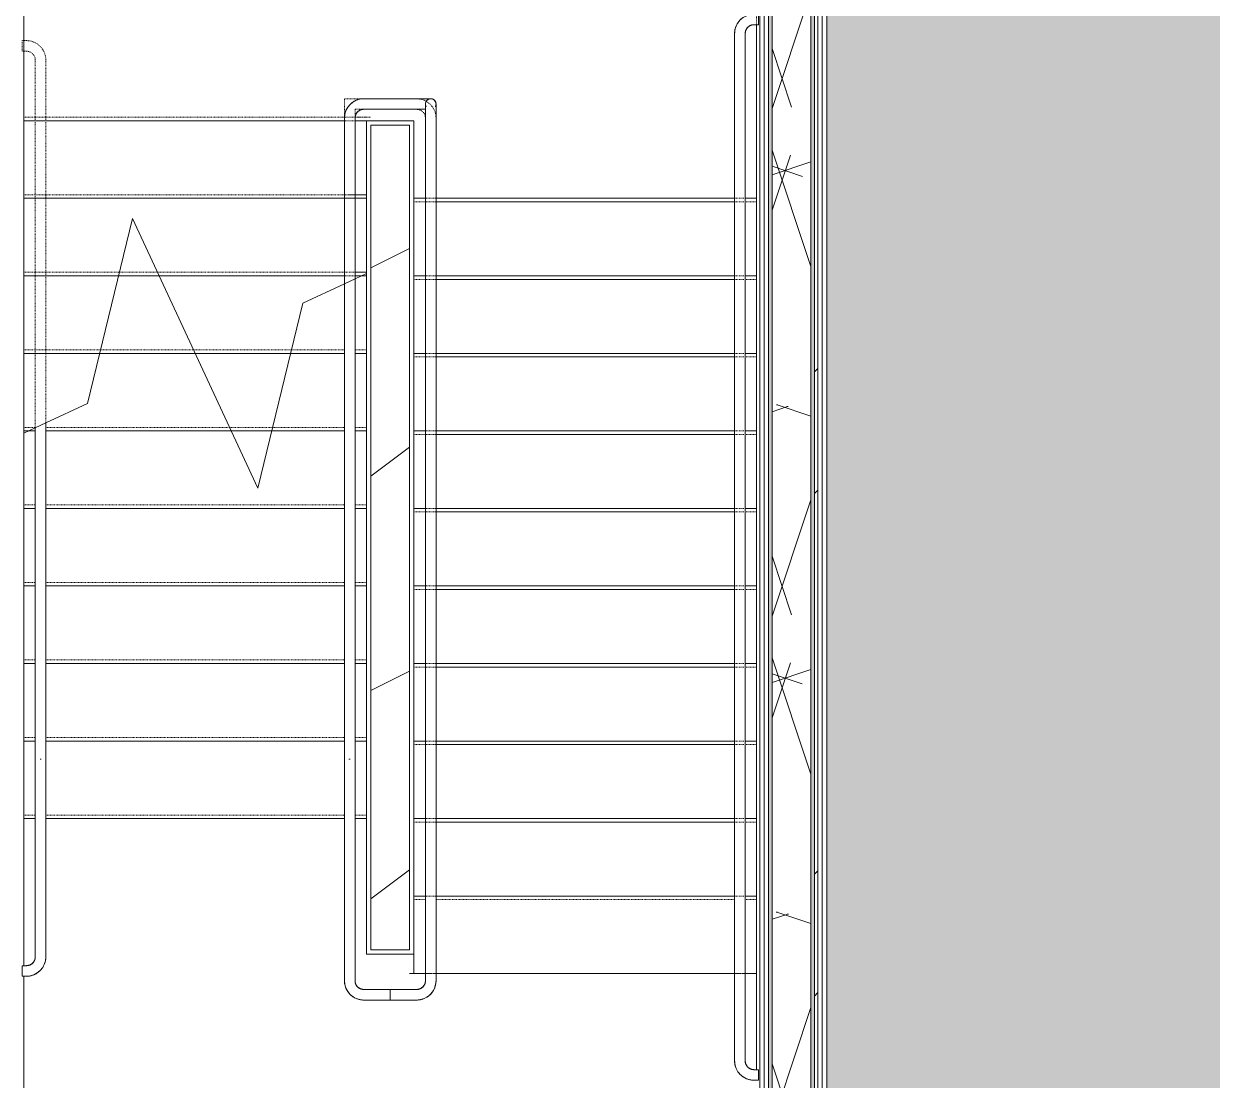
# Model space of a CAD drawing. Header units: inches. Extents: x -1551 to 2054, y 9767 to 12269.
# Drawn here: x 1332.5 to 1501.1, y 11893.1 to 12042.9 of the extents above; entities that cross this region are included whole.
import ezdxf

# ---------------------------------------------------------------- set-up
doc = ezdxf.new("R2010")
doc.units = ezdxf.units.IN
doc.header["$MEASUREMENT"] = 0
doc.linetypes.add('Overhead 1_16_', pattern=[0.101562, 0.0625, -0.039062])
for name, color, linetype, lineweight in [('0-1', 7, 'Continuous', 5), ('0-2', 7, 'Continuous', 9), ('A-AREA-PATT-1', 9, 'Continuous', 9), ('A-FLOR-1', 7, 'Continuous', 9), ('A-FLOR-HRAL-1', 7, 'Continuous', 9), ('A-FLOR-HRAL-2', 7, 'Overhead 1_16_', 9), ('A-WALL-1', 7, 'Continuous', 9), ('A-WALL-PATT-1', 8, 'Continuous', 9), ('A-WALL-PATT-2', 253, 'Continuous', 9), ('I-WALL-1', 1, 'Continuous', 5), ('I-WALL-2', 7, 'Continuous', 9), ('S-STRS-1', 7, 'Continuous', 9), ('S-STRS-3', 7, 'Overhead 1_16_', 9), ('S-STRS-MBND-1', 7, 'Overhead 1_16_', 9), ('S-STRS-MBND-2', 7, 'Continuous', 9)]:
    doc.layers.add(name, color=color, linetype=linetype, lineweight=lineweight)

# ---------------------------------------------------------------- blocks, each defined once
blk = doc.blocks.new('Top Rail Type - Top Rail_Internal_-2690356-KEY PLAN - 1ST FLOOR')
at = {"layer": 'A-FLOR-HRAL-1'}
for p, q in [((-2630.69, 11940.03), (-2630.69, 11920.07)), ((-2629.19, 11920.07), (-2629.19, 11940.03)), ((-2630.01, 11938.61), (-2629.86, 11938.61)), ((-2630.69, 11918.62), (-2630.69, 11910.56)), ((-2629.19, 11910.56), (-2629.19, 11918.62)), ((-2631.94, 11909.31), (-2632.56, 11909.31)), ((-2632.56, 11908.37), (-2632.56, 11908.56)), ((-2632.56, 11907.81), (-2631.94, 11907.81))]:
    blk.add_line(p, q, dxfattribs=at)
at = {"layer": 'A-FLOR-HRAL-1', "flags": 128}
for points in [[(-2630.69, 11918.62), (-2630.69, 11918.73), (-2630.69, 11918.84), (-2630.69, 11918.95), (-2630.69, 11919.06), (-2630.69, 11919.17), (-2630.69, 11919.27), (-2630.69, 11919.38), (-2630.69, 11919.49), (-2630.69, 11919.59), (-2630.69, 11919.69), (-2630.69, 11919.79), (-2630.69, 11919.89), (-2630.69, 11919.99), (-2630.69, 11920.07)], [(-2629.19, 11920.07), (-2629.19, 11919.97), (-2629.19, 11919.88), (-2629.19, 11919.78), (-2629.19, 11919.68), (-2629.19, 11919.57), (-2629.19, 11919.47), (-2629.19, 11919.36), (-2629.19, 11919.26), (-2629.19, 11919.15), (-2629.19, 11919.04), (-2629.19, 11918.93), (-2629.19, 11918.82), (-2629.19, 11918.71), (-2629.19, 11918.62)], [(-2631.94, 11907.81), (-2631.83, 11907.82), (-2631.72, 11907.82), (-2631.61, 11907.83), (-2631.5, 11907.85), (-2631.39, 11907.87), (-2631.28, 11907.89), (-2631.18, 11907.92), (-2631.07, 11907.95), (-2630.97, 11907.99), (-2630.87, 11908.03), (-2630.76, 11908.08), (-2630.67, 11908.13), (-2630.57, 11908.18), (-2630.48, 11908.23), (-2630.38, 11908.29), (-2630.29, 11908.36), (-2630.21, 11908.43), (-2630.12, 11908.5), (-2630.04, 11908.57), (-2629.96, 11908.65), (-2629.89, 11908.73), (-2629.82, 11908.81), (-2629.75, 11908.9), (-2629.68, 11908.99), (-2629.62, 11909.08), (-2629.56, 11909.17), (-2629.51, 11909.27), (-2629.46, 11909.37), (-2629.42, 11909.47), (-2629.37, 11909.57), (-2629.34, 11909.67), (-2629.3, 11909.78), (-2629.27, 11909.88), (-2629.25, 11909.99), (-2629.23, 11910.1), (-2629.21, 11910.21), (-2629.2, 11910.32), (-2629.19, 11910.42), (-2629.19, 11910.53), (-2629.19, 11910.56)], [(-2630.69, 11910.56), (-2630.69, 11910.51), (-2630.69, 11910.46), (-2630.7, 11910.41), (-2630.7, 11910.37), (-2630.71, 11910.32), (-2630.72, 11910.27), (-2630.73, 11910.22), (-2630.75, 11910.17), (-2630.77, 11910.12), (-2630.78, 11910.08), (-2630.81, 11910.03), (-2630.83, 11909.99), (-2630.85, 11909.94), (-2630.88, 11909.9), (-2630.9, 11909.86), (-2630.93, 11909.82), (-2630.96, 11909.78), (-2631, 11909.74), (-2631.03, 11909.7), (-2631.07, 11909.67), (-2631.1, 11909.63), (-2631.14, 11909.6), (-2631.18, 11909.57), (-2631.22, 11909.54), (-2631.26, 11909.51), (-2631.3, 11909.49), (-2631.35, 11909.46), (-2631.39, 11909.44), (-2631.44, 11909.42), (-2631.48, 11909.4), (-2631.53, 11909.38), (-2631.58, 11909.37), (-2631.63, 11909.35), (-2631.67, 11909.34), (-2631.72, 11909.33), (-2631.77, 11909.33), (-2631.82, 11909.32), (-2631.87, 11909.32), (-2631.92, 11909.31), (-2631.94, 11909.31)]]:
    blk.add_lwpolyline(points, dxfattribs=at)
blk = doc.blocks.new('Top Rail Type - Top Rail_Internal_-V19-KEY PLAN - 1ST FLOOR')
at = {"layer": 'A-FLOR-HRAL-1'}
for p, q in [((-2629.19, 11986.31), (-2630.69, 11985.61)), ((-2630.69, 11919.67), (-2630.69, 11985.61)), ((-2629.19, 11919.67), (-2629.19, 11986.31)), ((-2630.69, 11918.62), (-2630.69, 11919.67)), ((-2629.19, 11918.62), (-2629.19, 11919.67)), ((-2630.69, 11910.56), (-2630.69, 11918.62)), ((-2629.19, 11910.56), (-2629.19, 11918.62)), ((-2632.56, 11909.31), (-2632.56, 11907.81)), ((-2632.56, 11909.31), (-2631.94, 11909.31)), ((-2632.56, 11907.81), (-2631.94, 11907.81))]:
    blk.add_line(p, q, dxfattribs=at)
for radius in [2.75, 1.25]:
    blk.add_arc((-2631.94, 11910.56), radius, 270, 0, dxfattribs=at)
at = {"layer": 'A-FLOR-HRAL-2'}
for p, q in [((-2632.56, 12039.06), (-2632.56, 12040.56)), ((-2631.94, 12040.56), (-2632.56, 12040.56)), ((-2631.94, 12039.06), (-2632.56, 12039.06)), ((-2630.69, 12029.76), (-2630.69, 12037.81)), ((-2629.19, 12029.76), (-2629.19, 12037.81)), ((-2630.69, 12028.71), (-2630.69, 12029.76)), ((-2629.19, 12028.71), (-2629.19, 12029.76)), ((-2630.69, 11985.61), (-2630.69, 12028.71)), ((-2629.19, 11986.31), (-2629.19, 12028.71))]:
    blk.add_line(p, q, dxfattribs=at)
for radius in [2.75, 1.25]:
    blk.add_arc((-2631.94, 12037.81), radius, 0, 90, dxfattribs=at)
blk = doc.blocks.new('Top Rail Type - Top Rail_Internal_-2690358-KEY PLAN - 1ST FLOOR')
at = {"layer": 'A-FLOR-HRAL-1'}
for p, q in [((-2586.81, 11940.03), (-2586.81, 11920.07)), ((-2585.31, 11920.07), (-2585.31, 11940.03)), ((-2586.81, 11918.62), (-2586.81, 11907.19)), ((-2585.31, 11907.19), (-2585.31, 11918.62)), ((-2580.31, 11905.94), (-2584.06, 11905.94)), ((-2584.06, 11904.44), (-2580.31, 11904.44)), ((-2580.31, 11905.2), (-2580.31, 11905))]:
    blk.add_line(p, q, dxfattribs=at)
at = {"layer": 'A-FLOR-HRAL-1', "flags": 128}
for points in [[(-2586.19, 11938.62), (-2586.14, 11938.61), (-2585.98, 11938.61)], [(-2586.81, 11918.62), (-2586.81, 11918.73), (-2586.81, 11918.84), (-2586.81, 11918.95), (-2586.81, 11919.06), (-2586.81, 11919.17), (-2586.81, 11919.27), (-2586.81, 11919.38), (-2586.81, 11919.49), (-2586.81, 11919.59), (-2586.81, 11919.69), (-2586.81, 11919.79), (-2586.81, 11919.89), (-2586.81, 11919.99), (-2586.81, 11920.07)], [(-2585.31, 11920.07), (-2585.31, 11919.97), (-2585.31, 11919.88), (-2585.31, 11919.78), (-2585.31, 11919.68), (-2585.31, 11919.57), (-2585.31, 11919.47), (-2585.31, 11919.36), (-2585.31, 11919.26), (-2585.31, 11919.15), (-2585.31, 11919.04), (-2585.31, 11918.93), (-2585.31, 11918.82), (-2585.31, 11918.71), (-2585.31, 11918.62)], [(-2586.81, 11907.19), (-2586.81, 11907.08), (-2586.8, 11906.97), (-2586.79, 11906.86), (-2586.78, 11906.75), (-2586.76, 11906.64), (-2586.73, 11906.54), (-2586.7, 11906.43), (-2586.67, 11906.32), (-2586.63, 11906.22), (-2586.59, 11906.12), (-2586.55, 11906.02), (-2586.5, 11905.92), (-2586.45, 11905.82), (-2586.39, 11905.73), (-2586.33, 11905.64), (-2586.27, 11905.55), (-2586.2, 11905.46), (-2586.13, 11905.38), (-2586.05, 11905.29), (-2585.98, 11905.22), (-2585.9, 11905.14), (-2585.81, 11905.07), (-2585.73, 11905), (-2585.64, 11904.94), (-2585.55, 11904.88), (-2585.45, 11904.82), (-2585.36, 11904.76), (-2585.26, 11904.71), (-2585.16, 11904.67), (-2585.06, 11904.63), (-2584.95, 11904.59), (-2584.85, 11904.55), (-2584.74, 11904.53), (-2584.64, 11904.5), (-2584.53, 11904.48), (-2584.42, 11904.46), (-2584.31, 11904.45), (-2584.2, 11904.44), (-2584.09, 11904.44), (-2584.06, 11904.44)], [(-2584.06, 11905.94), (-2584.11, 11905.94), (-2584.16, 11905.94), (-2584.21, 11905.95), (-2584.26, 11905.96), (-2584.31, 11905.96), (-2584.36, 11905.98), (-2584.41, 11905.99), (-2584.45, 11906), (-2584.5, 11906.02), (-2584.55, 11906.04), (-2584.59, 11906.06), (-2584.64, 11906.08), (-2584.68, 11906.1), (-2584.73, 11906.13), (-2584.77, 11906.16), (-2584.81, 11906.19), (-2584.85, 11906.22), (-2584.89, 11906.25), (-2584.92, 11906.28), (-2584.96, 11906.32), (-2584.99, 11906.36), (-2585.02, 11906.39), (-2585.06, 11906.43), (-2585.09, 11906.47), (-2585.11, 11906.51), (-2585.14, 11906.56), (-2585.16, 11906.6), (-2585.19, 11906.64), (-2585.21, 11906.69), (-2585.23, 11906.74), (-2585.24, 11906.78), (-2585.26, 11906.83), (-2585.27, 11906.88), (-2585.28, 11906.93), (-2585.29, 11906.98), (-2585.3, 11907.03), (-2585.31, 11907.08), (-2585.31, 11907.13), (-2585.31, 11907.18), (-2585.31, 11907.19)]]:
    blk.add_lwpolyline(points, dxfattribs=at)
blk = doc.blocks.new('Top Rail Type - Top Rail_Internal_-V20-KEY PLAN - 1ST FLOOR')
at = {"layer": 'A-FLOR-HRAL-1'}
for p, q in [((-2585.31, 12006.77), (-2586.81, 12006.07)), ((-2586.81, 11919.67), (-2586.81, 12006.07)), ((-2585.31, 11919.67), (-2585.31, 12006.77)), ((-2586.81, 11918.62), (-2586.81, 11919.67)), ((-2585.31, 11918.62), (-2585.31, 11919.67)), ((-2586.81, 11907.19), (-2586.81, 11918.62)), ((-2585.31, 11907.19), (-2585.31, 11918.62)), ((-2580.31, 11905.94), (-2584.06, 11905.94)), ((-2580.31, 11905.2), (-2580.31, 11905.94)), ((-2580.31, 11904.44), (-2584.06, 11904.44)), ((-2580.31, 11904.44), (-2580.31, 11905.19))]:
    blk.add_line(p, q, dxfattribs=at)
for radius in [2.75, 1.25]:
    blk.add_arc((-2584.06, 11907.19), radius, 180, 270, dxfattribs=at)
at = {"layer": 'A-FLOR-HRAL-2'}
for p, q in [((-2586.81, 12032.31), (-2576.56, 12032.31)), ((-2586.81, 12029.76), (-2586.81, 12032.31)), ((-2585.31, 12030.81), (-2576.56, 12030.81)), ((-2585.31, 12029.76), (-2585.31, 12030.81)), ((-2586.81, 12028.71), (-2586.81, 12029.76)), ((-2585.31, 12028.71), (-2585.31, 12029.76)), ((-2575.31, 12029.56), (-2575.31, 12029.19)), ((-2575.31, 12029.19), (-2575.31, 11919.67)), ((-2573.81, 12029.56), (-2573.81, 12029.19)), ((-2573.81, 12029.19), (-2573.81, 11919.67)), ((-2586.81, 12006.07), (-2586.81, 12028.71)), ((-2585.31, 12006.77), (-2585.31, 12028.71)), ((-2575.31, 11919.67), (-2575.31, 11918.62)), ((-2573.81, 11919.67), (-2573.81, 11918.62)), ((-2575.31, 11918.62), (-2575.31, 11907.19)), ((-2573.81, 11918.62), (-2573.81, 11907.19)), ((-2580.31, 11904.44), (-2580.31, 11905.94)), ((-2576.56, 11905.94), (-2580.31, 11905.94)), ((-2576.56, 11904.44), (-2580.31, 11904.44))]:
    blk.add_line(p, q, dxfattribs=at)
for centre, radius, start, end in [((-2576.56, 12029.56), 2.75, 0, 90), ((-2576.56, 12029.56), 1.25, 0, 90), ((-2576.56, 11907.19), 1.25, 270, 0), ((-2576.56, 11907.19), 2.75, 270, 0)]:
    blk.add_arc(centre, radius, start, end, dxfattribs=at)
blk = doc.blocks.new('Top Rail Type - Top Rail_Internal_-2659223-KEY PLAN - 1ST FLOOR')
at = {"layer": 'A-FLOR-HRAL-1'}
for p, q in [((-2577.31, 12032.31), (-2584.06, 12032.31)), ((-2584.06, 12030.81), (-2577.31, 12030.81)), ((-2575.31, 12030.98), (-2575.31, 11908.28)), ((-2573.81, 11908.28), (-2573.81, 12030.98)), ((-2586.81, 12029.56), (-2586.81, 12018.77)), ((-2585.31, 12018.77), (-2585.31, 12029.56)), ((-2586.81, 12018.1), (-2586.81, 12006.07)), ((-2585.31, 12006.77), (-2585.31, 12018.1)), ((-2575.31, 11907.61), (-2575.31, 11907.19)), ((-2573.81, 11907.19), (-2573.81, 11907.61)), ((-2576.56, 11905.94), (-2580.31, 11905.94)), ((-2580.31, 11905), (-2580.31, 11905.2)), ((-2580.31, 11904.44), (-2576.56, 11904.44))]:
    blk.add_line(p, q, dxfattribs=at)
at = {"layer": 'A-FLOR-HRAL-1', "flags": 128}
for points in [[(-2584.06, 12032.31), (-2584.17, 12032.31), (-2584.28, 12032.31), (-2584.39, 12032.29), (-2584.5, 12032.28), (-2584.61, 12032.26), (-2584.71, 12032.24), (-2584.82, 12032.21), (-2584.93, 12032.17), (-2585.03, 12032.14), (-2585.13, 12032.1), (-2585.23, 12032.05), (-2585.33, 12032), (-2585.43, 12031.95), (-2585.52, 12031.89), (-2585.61, 12031.83), (-2585.7, 12031.77), (-2585.79, 12031.7), (-2585.87, 12031.63), (-2585.96, 12031.56), (-2586.03, 12031.48), (-2586.11, 12031.4), (-2586.18, 12031.32), (-2586.25, 12031.23), (-2586.31, 12031.14), (-2586.38, 12031.05), (-2586.43, 12030.96), (-2586.49, 12030.86), (-2586.54, 12030.76), (-2586.58, 12030.66), (-2586.62, 12030.56), (-2586.66, 12030.46), (-2586.7, 12030.35), (-2586.73, 12030.25), (-2586.75, 12030.14), (-2586.77, 12030.03), (-2586.79, 12029.92), (-2586.8, 12029.81), (-2586.81, 12029.7), (-2586.81, 12029.59), (-2586.81, 12029.56)], [(-2585.31, 12029.56), (-2585.31, 12029.61), (-2585.31, 12029.66), (-2585.3, 12029.71), (-2585.3, 12029.76), (-2585.29, 12029.81), (-2585.28, 12029.86), (-2585.26, 12029.91), (-2585.25, 12029.96), (-2585.23, 12030), (-2585.21, 12030.05), (-2585.19, 12030.1), (-2585.17, 12030.14), (-2585.15, 12030.19), (-2585.12, 12030.23), (-2585.09, 12030.27), (-2585.06, 12030.31), (-2585.03, 12030.35), (-2585, 12030.39), (-2584.97, 12030.43), (-2584.93, 12030.46), (-2584.9, 12030.5), (-2584.86, 12030.53), (-2584.82, 12030.56), (-2584.78, 12030.59), (-2584.74, 12030.62), (-2584.69, 12030.64), (-2584.65, 12030.67), (-2584.61, 12030.69), (-2584.56, 12030.71), (-2584.51, 12030.73), (-2584.47, 12030.75), (-2584.42, 12030.76), (-2584.37, 12030.78), (-2584.32, 12030.79), (-2584.27, 12030.8), (-2584.22, 12030.8), (-2584.17, 12030.81), (-2584.12, 12030.81), (-2584.07, 12030.81), (-2584.06, 12030.81)], [(-2577.31, 12032.31), (-2577.2, 12032.31), (-2577.09, 12032.31), (-2576.98, 12032.31), (-2576.87, 12032.31), (-2576.76, 12032.31), (-2576.66, 12032.31), (-2576.55, 12032.31), (-2576.45, 12032.31), (-2576.34, 12032.31), (-2576.24, 12032.31), (-2576.14, 12032.31), (-2576.04, 12032.31), (-2575.94, 12032.31), (-2575.85, 12032.31), (-2575.76, 12032.31), (-2575.67, 12032.31), (-2575.58, 12032.31), (-2575.5, 12032.31), (-2575.42, 12032.31), (-2575.34, 12032.31), (-2575.26, 12032.31), (-2575.19, 12032.31), (-2575.12, 12032.31), (-2575.06, 12032.31), (-2575, 12032.31), (-2574.94, 12032.31), (-2574.89, 12032.31), (-2574.84, 12032.31), (-2574.79, 12032.31), (-2574.75, 12032.31), (-2574.71, 12032.31), (-2574.68, 12032.31), (-2574.65, 12032.31), (-2574.62, 12032.31), (-2574.6, 12032.31), (-2574.58, 12032.31), (-2574.57, 12032.31), (-2574.56, 12032.31), (-2574.56, 12032.31)], [(-2575.32, 12030.81), (-2575.4, 12030.81), (-2575.48, 12030.81), (-2575.56, 12030.81), (-2575.65, 12030.81), (-2575.73, 12030.81), (-2575.83, 12030.81), (-2575.92, 12030.81), (-2576.02, 12030.81), (-2576.11, 12030.81), (-2576.21, 12030.81), (-2576.31, 12030.81), (-2576.42, 12030.81), (-2576.52, 12030.81), (-2576.63, 12030.81), (-2576.74, 12030.81), (-2576.84, 12030.81), (-2576.95, 12030.81), (-2577.06, 12030.81), (-2577.17, 12030.81), (-2577.28, 12030.81), (-2577.31, 12030.81)], [(-2575.31, 12031.56), (-2575.31, 12031.56), (-2575.31, 12031.56), (-2575.31, 12031.56), (-2575.31, 12031.55), (-2575.31, 12031.54), (-2575.31, 12031.53), (-2575.31, 12031.52), (-2575.31, 12031.5), (-2575.31, 12031.48), (-2575.31, 12031.47), (-2575.31, 12031.45), (-2575.31, 12031.42), (-2575.31, 12031.4), (-2575.31, 12031.37), (-2575.31, 12031.35), (-2575.31, 12031.32), (-2575.31, 12031.29), (-2575.31, 12031.25), (-2575.31, 12031.22), (-2575.31, 12031.19), (-2575.31, 12031.15), (-2575.31, 12031.11), (-2575.31, 12031.07), (-2575.31, 12031.03), (-2575.31, 12030.99), (-2575.31, 12030.98)], [(-2574.56, 12032.31), (-2574.53, 12032.31), (-2574.5, 12032.31), (-2574.47, 12032.31), (-2574.44, 12032.3), (-2574.41, 12032.3), (-2574.38, 12032.29), (-2574.35, 12032.29), (-2574.33, 12032.28), (-2574.3, 12032.27), (-2574.27, 12032.26), (-2574.24, 12032.24), (-2574.21, 12032.23), (-2574.19, 12032.22), (-2574.16, 12032.2), (-2574.14, 12032.18), (-2574.11, 12032.17), (-2574.09, 12032.15), (-2574.07, 12032.13), (-2574.04, 12032.11), (-2574.02, 12032.09), (-2574, 12032.06), (-2573.98, 12032.04), (-2573.96, 12032.02), (-2573.95, 12031.99), (-2573.93, 12031.97), (-2573.91, 12031.94), (-2573.9, 12031.92), (-2573.89, 12031.89), (-2573.87, 12031.86), (-2573.86, 12031.84), (-2573.85, 12031.81), (-2573.84, 12031.78), (-2573.83, 12031.75), (-2573.83, 12031.72), (-2573.82, 12031.69), (-2573.82, 12031.66), (-2573.81, 12031.63), (-2573.81, 12031.6), (-2573.81, 12031.57), (-2573.81, 12031.54), (-2573.81, 12031.51), (-2573.82, 12031.48), (-2573.82, 12031.45), (-2573.82, 12031.42), (-2573.83, 12031.39), (-2573.84, 12031.36), (-2573.85, 12031.34), (-2573.86, 12031.31), (-2573.87, 12031.28), (-2573.88, 12031.25), (-2573.89, 12031.23), (-2573.91, 12031.2)], [(-2573.81, 12030.98), (-2573.81, 12031.02), (-2573.81, 12031.06), (-2573.81, 12031.1), (-2573.81, 12031.14), (-2573.81, 12031.18), (-2573.81, 12031.21), (-2573.81, 12031.25), (-2573.81, 12031.28), (-2573.81, 12031.31), (-2573.81, 12031.34), (-2573.81, 12031.37), (-2573.81, 12031.39), (-2573.81, 12031.42), (-2573.81, 12031.44), (-2573.81, 12031.46), (-2573.81, 12031.48), (-2573.81, 12031.5), (-2573.81, 12031.51), (-2573.81, 12031.53), (-2573.81, 12031.54), (-2573.81, 12031.55), (-2573.81, 12031.55), (-2573.81, 12031.56), (-2573.81, 12031.56), (-2573.81, 12031.56)], [(-2586.81, 12018.77), (-2586.81, 12018.72), (-2586.81, 12018.67), (-2586.81, 12018.62), (-2586.81, 12018.57), (-2586.81, 12018.52), (-2586.81, 12018.47), (-2586.81, 12018.42), (-2586.81, 12018.37), (-2586.81, 12018.33), (-2586.81, 12018.28), (-2586.81, 12018.23), (-2586.81, 12018.19), (-2586.81, 12018.14), (-2586.81, 12018.1), (-2586.81, 12018.1)], [(-2585.31, 12018.1), (-2585.31, 12018.14), (-2585.31, 12018.19), (-2585.31, 12018.23), (-2585.31, 12018.28), (-2585.31, 12018.32), (-2585.31, 12018.37), (-2585.31, 12018.42), (-2585.31, 12018.47), (-2585.31, 12018.52), (-2585.31, 12018.57), (-2585.31, 12018.61), (-2585.31, 12018.66), (-2585.31, 12018.71), (-2585.31, 12018.76), (-2585.31, 12018.77)], [(-2575.31, 11908.28), (-2575.31, 11908.24), (-2575.31, 11908.19), (-2575.31, 11908.15), (-2575.31, 11908.1), (-2575.31, 11908.05), (-2575.31, 11908.01), (-2575.31, 11907.96), (-2575.31, 11907.91), (-2575.31, 11907.86), (-2575.31, 11907.81), (-2575.31, 11907.76), (-2575.31, 11907.71), (-2575.31, 11907.66), (-2575.31, 11907.61), (-2575.31, 11907.61)], [(-2573.81, 11907.61), (-2573.81, 11907.66), (-2573.81, 11907.71), (-2573.81, 11907.76), (-2573.81, 11907.81), (-2573.81, 11907.86), (-2573.81, 11907.91), (-2573.81, 11907.96), (-2573.81, 11908.01), (-2573.81, 11908.05), (-2573.81, 11908.1), (-2573.81, 11908.15), (-2573.81, 11908.19), (-2573.81, 11908.23), (-2573.81, 11908.28), (-2573.81, 11908.28)], [(-2576.56, 11904.44), (-2576.45, 11904.44), (-2576.34, 11904.45), (-2576.23, 11904.46), (-2576.12, 11904.47), (-2576.01, 11904.49), (-2575.91, 11904.52), (-2575.8, 11904.55), (-2575.7, 11904.58), (-2575.59, 11904.62), (-2575.49, 11904.66), (-2575.39, 11904.7), (-2575.29, 11904.75), (-2575.19, 11904.8), (-2575.1, 11904.86), (-2575.01, 11904.92), (-2574.92, 11904.98), (-2574.83, 11905.05), (-2574.75, 11905.12), (-2574.67, 11905.2), (-2574.59, 11905.27), (-2574.51, 11905.35), (-2574.44, 11905.44), (-2574.37, 11905.52), (-2574.31, 11905.61), (-2574.25, 11905.7), (-2574.19, 11905.8), (-2574.14, 11905.89), (-2574.09, 11905.99), (-2574.04, 11906.09), (-2574, 11906.19), (-2573.96, 11906.3), (-2573.93, 11906.4), (-2573.9, 11906.51), (-2573.87, 11906.61), (-2573.85, 11906.72), (-2573.83, 11906.83), (-2573.82, 11906.94), (-2573.81, 11907.05), (-2573.81, 11907.16), (-2573.81, 11907.19)], [(-2575.31, 11907.19), (-2575.31, 11907.14), (-2575.32, 11907.09), (-2575.32, 11907.04), (-2575.33, 11906.99), (-2575.34, 11906.94), (-2575.35, 11906.89), (-2575.36, 11906.84), (-2575.37, 11906.8), (-2575.39, 11906.75), (-2575.41, 11906.7), (-2575.43, 11906.66), (-2575.45, 11906.61), (-2575.48, 11906.57), (-2575.5, 11906.53), (-2575.53, 11906.48), (-2575.56, 11906.44), (-2575.59, 11906.4), (-2575.62, 11906.37), (-2575.66, 11906.33), (-2575.69, 11906.29), (-2575.73, 11906.26), (-2575.76, 11906.23), (-2575.8, 11906.19), (-2575.84, 11906.17), (-2575.89, 11906.14), (-2575.93, 11906.11), (-2575.97, 11906.09), (-2576.02, 11906.06), (-2576.06, 11906.04), (-2576.11, 11906.02), (-2576.16, 11906.01), (-2576.2, 11905.99), (-2576.25, 11905.98), (-2576.3, 11905.97), (-2576.35, 11905.96), (-2576.4, 11905.95), (-2576.45, 11905.94), (-2576.5, 11905.94), (-2576.55, 11905.94), (-2576.56, 11905.94)]]:
    blk.add_lwpolyline(points, dxfattribs=at)
at = {"layer": 'A-FLOR-HRAL-1'}
for start, end in [(90, 210), (0, 180), (180, 200), (90, 170), (190, 210), (10, 90), (330, 90), (330, 350), (340, 0)]:
    blk.add_arc((-2574.56, 12031.56), 0.75, start, end, dxfattribs=at)
blk = doc.blocks.new('Top Rail Type - Top Rail_Internal_-V25-KEY PLAN - 1ST FLOOR')
at = {"layer": 'A-FLOR-HRAL-1'}
for p, q in [((-2584.06, 12032.31), (-2576.56, 12032.31)), ((-2584.06, 12030.81), (-2576.56, 12030.81)), ((-2576.56, 12032.31), (-2574.56, 12032.31)), ((-2576.56, 12030.81), (-2575.31, 12030.81)), ((-2573.81, 12031.56), (-2573.81, 12030.63)), ((-2586.81, 12018.77), (-2586.81, 12029.56)), ((-2585.31, 12018.77), (-2585.31, 12029.56)), ((-2575.31, 12030.63), (-2575.31, 11908.68)), ((-2573.81, 12030.63), (-2573.81, 11908.68)), ((-2586.81, 12017.7), (-2586.81, 12018.77)), ((-2586.81, 12006.07), (-2586.81, 12017.7)), ((-2585.31, 12017.7), (-2585.31, 12018.77)), ((-2585.31, 12006.77), (-2585.31, 12017.7)), ((-2575.31, 11908.68), (-2575.31, 11907.61)), ((-2575.31, 11907.61), (-2575.31, 11907.19)), ((-2573.81, 11908.68), (-2573.81, 11907.61)), ((-2573.81, 11907.61), (-2573.81, 11907.19)), ((-2580.31, 11905.2), (-2580.31, 11905.94)), ((-2576.56, 11905.94), (-2580.31, 11905.94)), ((-2580.31, 11904.44), (-2580.31, 11905.19)), ((-2576.56, 11904.44), (-2580.31, 11904.44))]:
    blk.add_line(p, q, dxfattribs=at)
for centre, radius, start, end in [((-2584.06, 12029.56), 2.75, 90, 180), ((-2584.06, 12029.56), 1.25, 90, 180), ((-2576.56, 11907.19), 1.25, 270, 0), ((-2576.56, 11907.19), 2.75, 270, 0)]:
    blk.add_arc(centre, radius, start, end, dxfattribs=at)
blk = doc.blocks.new('Top Rail Type - Top Rail_Internal_-2386287-KEY PLAN - 1ST FLOOR')
at = {"layer": 'A-FLOR-HRAL-1'}
for p, q in [((-2528.06, 12044.31), (-2528.69, 12044.31)), ((-2528.69, 12042.81), (-2528.06, 12042.81)), ((-2528.06, 12043.56), (-2528.06, 12043.38)), ((-2531.44, 12041.56), (-2531.44, 12029.77)), ((-2529.94, 12029.77), (-2529.94, 12041.56)), ((-2531.44, 12028.3), (-2531.44, 11908.28)), ((-2529.94, 11908.28), (-2529.94, 12028.3)), ((-2531.44, 11907.61), (-2531.44, 11895.81)), ((-2529.94, 11895.81), (-2529.94, 11907.61)), ((-2528.06, 11894.56), (-2528.69, 11894.56)), ((-2528.69, 11893.06), (-2528.06, 11893.06)), ((-2528.06, 11893.81), (-2528.06, 11893.62))]:
    blk.add_line(p, q, dxfattribs=at)
at = {"layer": 'A-FLOR-HRAL-1', "flags": 128}
for points in [[(-2528.69, 12044.31), (-2528.8, 12044.31), (-2528.91, 12044.31), (-2529.02, 12044.29), (-2529.12, 12044.28), (-2529.23, 12044.26), (-2529.34, 12044.24), (-2529.45, 12044.21), (-2529.55, 12044.17), (-2529.65, 12044.14), (-2529.76, 12044.1), (-2529.86, 12044.05), (-2529.96, 12044), (-2530.05, 12043.95), (-2530.15, 12043.89), (-2530.24, 12043.83), (-2530.33, 12043.77), (-2530.42, 12043.7), (-2530.5, 12043.63), (-2530.58, 12043.56), (-2530.66, 12043.48), (-2530.73, 12043.4), (-2530.81, 12043.32), (-2530.87, 12043.23), (-2530.94, 12043.14), (-2531, 12043.05), (-2531.06, 12042.96), (-2531.11, 12042.86), (-2531.16, 12042.76), (-2531.21, 12042.66), (-2531.25, 12042.56), (-2531.29, 12042.46), (-2531.32, 12042.35), (-2531.35, 12042.25), (-2531.38, 12042.14), (-2531.4, 12042.03), (-2531.41, 12041.92), (-2531.42, 12041.81), (-2531.43, 12041.7), (-2531.44, 12041.59), (-2531.44, 12041.56)], [(-2529.94, 12041.56), (-2529.94, 12041.61), (-2529.93, 12041.66), (-2529.93, 12041.71), (-2529.92, 12041.76), (-2529.91, 12041.81), (-2529.9, 12041.86), (-2529.89, 12041.91), (-2529.87, 12041.96), (-2529.86, 12042), (-2529.84, 12042.05), (-2529.82, 12042.1), (-2529.79, 12042.14), (-2529.77, 12042.19), (-2529.75, 12042.23), (-2529.72, 12042.27), (-2529.69, 12042.31), (-2529.66, 12042.35), (-2529.63, 12042.39), (-2529.59, 12042.43), (-2529.56, 12042.46), (-2529.52, 12042.5), (-2529.48, 12042.53), (-2529.44, 12042.56), (-2529.4, 12042.59), (-2529.36, 12042.62), (-2529.32, 12042.64), (-2529.28, 12042.67), (-2529.23, 12042.69), (-2529.19, 12042.71), (-2529.14, 12042.73), (-2529.09, 12042.75), (-2529.04, 12042.76), (-2529, 12042.78), (-2528.95, 12042.79), (-2528.9, 12042.8), (-2528.85, 12042.8), (-2528.8, 12042.81), (-2528.75, 12042.81), (-2528.7, 12042.81), (-2528.69, 12042.81)], [(-2531.44, 12028.3), (-2531.44, 12028.4), (-2531.44, 12028.49), (-2531.44, 12028.59), (-2531.44, 12028.69), (-2531.44, 12028.79), (-2531.44, 12028.9), (-2531.44, 12029), (-2531.44, 12029.11), (-2531.44, 12029.22), (-2531.44, 12029.33), (-2531.44, 12029.43), (-2531.44, 12029.54), (-2531.44, 12029.65), (-2531.44, 12029.76), (-2531.44, 12029.77)], [(-2529.94, 12029.77), (-2529.94, 12029.66), (-2529.94, 12029.55), (-2529.94, 12029.44), (-2529.94, 12029.33), (-2529.94, 12029.22), (-2529.94, 12029.11), (-2529.94, 12029.01), (-2529.94, 12028.9), (-2529.94, 12028.8), (-2529.94, 12028.69), (-2529.94, 12028.59), (-2529.94, 12028.5), (-2529.94, 12028.4), (-2529.94, 12028.3), (-2529.94, 12028.3)], [(-2531.44, 11908.28), (-2531.44, 11908.24), (-2531.44, 11908.19), (-2531.44, 11908.15), (-2531.44, 11908.1), (-2531.44, 11908.05), (-2531.44, 11908.01), (-2531.44, 11907.96), (-2531.44, 11907.91), (-2531.44, 11907.86), (-2531.44, 11907.81), (-2531.44, 11907.76), (-2531.44, 11907.71), (-2531.44, 11907.66), (-2531.44, 11907.61), (-2531.44, 11907.61)], [(-2529.94, 11907.61), (-2529.94, 11907.66), (-2529.94, 11907.71), (-2529.94, 11907.76), (-2529.94, 11907.81), (-2529.94, 11907.86), (-2529.94, 11907.91), (-2529.94, 11907.96), (-2529.94, 11908.01), (-2529.94, 11908.05), (-2529.94, 11908.1), (-2529.94, 11908.15), (-2529.94, 11908.19), (-2529.94, 11908.23), (-2529.94, 11908.28), (-2529.94, 11908.28)], [(-2531.44, 11895.81), (-2531.43, 11895.7), (-2531.43, 11895.59), (-2531.42, 11895.49), (-2531.4, 11895.38), (-2531.38, 11895.27), (-2531.36, 11895.16), (-2531.33, 11895.05), (-2531.3, 11894.95), (-2531.26, 11894.85), (-2531.22, 11894.74), (-2531.17, 11894.64), (-2531.13, 11894.54), (-2531.07, 11894.45), (-2531.02, 11894.35), (-2530.96, 11894.26), (-2530.89, 11894.17), (-2530.82, 11894.09), (-2530.75, 11894), (-2530.68, 11893.92), (-2530.6, 11893.84), (-2530.52, 11893.77), (-2530.44, 11893.69), (-2530.35, 11893.63), (-2530.26, 11893.56), (-2530.17, 11893.5), (-2530.08, 11893.44), (-2529.98, 11893.39), (-2529.88, 11893.34), (-2529.78, 11893.29), (-2529.68, 11893.25), (-2529.58, 11893.21), (-2529.47, 11893.18), (-2529.37, 11893.15), (-2529.26, 11893.13), (-2529.15, 11893.1), (-2529.04, 11893.09), (-2528.94, 11893.08), (-2528.83, 11893.07), (-2528.72, 11893.06), (-2528.69, 11893.06)], [(-2528.69, 11894.56), (-2528.74, 11894.57), (-2528.79, 11894.57), (-2528.84, 11894.57), (-2528.89, 11894.58), (-2528.93, 11894.59), (-2528.98, 11894.6), (-2529.03, 11894.61), (-2529.08, 11894.63), (-2529.13, 11894.64), (-2529.17, 11894.66), (-2529.22, 11894.68), (-2529.26, 11894.71), (-2529.31, 11894.73), (-2529.35, 11894.76), (-2529.39, 11894.78), (-2529.43, 11894.81), (-2529.47, 11894.84), (-2529.51, 11894.87), (-2529.55, 11894.91), (-2529.58, 11894.94), (-2529.62, 11894.98), (-2529.65, 11895.02), (-2529.68, 11895.06), (-2529.71, 11895.1), (-2529.74, 11895.14), (-2529.76, 11895.18), (-2529.79, 11895.23), (-2529.81, 11895.27), (-2529.83, 11895.32), (-2529.85, 11895.36), (-2529.87, 11895.41), (-2529.88, 11895.46), (-2529.9, 11895.5), (-2529.91, 11895.55), (-2529.92, 11895.6), (-2529.93, 11895.65), (-2529.93, 11895.7), (-2529.93, 11895.75), (-2529.94, 11895.8), (-2529.94, 11895.81)]]:
    blk.add_lwpolyline(points, dxfattribs=at)
blk = doc.blocks.new('Top Rail Type - Top Rail_Internal_-V26-KEY PLAN - 1ST FLOOR')
at = {"layer": 'A-FLOR-HRAL-1'}
for p, q in [((-2528.06, 12044.31), (-2528.69, 12044.31)), ((-2528.06, 12042.81), (-2528.06, 12044.31)), ((-2528.06, 12042.81), (-2528.69, 12042.81)), ((-2531.44, 12041.56), (-2531.44, 12029.77)), ((-2529.94, 12041.56), (-2529.94, 12029.77)), ((-2531.44, 12029.77), (-2531.44, 12028.7)), ((-2529.94, 12029.77), (-2529.94, 12028.7)), ((-2531.44, 12028.7), (-2531.44, 11908.68)), ((-2529.94, 12028.7), (-2529.94, 11908.68)), ((-2531.44, 11908.68), (-2531.44, 11907.61)), ((-2531.44, 11907.61), (-2531.44, 11895.81)), ((-2529.94, 11908.68), (-2529.94, 11907.61)), ((-2529.94, 11907.61), (-2529.94, 11895.81)), ((-2528.69, 11894.56), (-2528.06, 11894.56)), ((-2528.06, 11894.56), (-2528.06, 11893.06)), ((-2528.69, 11893.06), (-2528.06, 11893.06))]:
    blk.add_line(p, q, dxfattribs=at)
for centre, radius, start, end in [((-2528.69, 12041.56), 2.75, 90, 180), ((-2528.69, 12041.56), 1.25, 90, 180), ((-2528.69, 11895.81), 2.75, 180, 270), ((-2528.69, 11895.81), 1.25, 180, 270)]:
    blk.add_arc(centre, radius, start, end, dxfattribs=at)
blk = doc.blocks.new('CTR - 1st Phase -Stairs _ Elevators_rvt-1-KEY PLAN - 1ST FLOOR')
at = {"layer": 'A-WALL-PATT-1'}
h = blk.add_hatch(dxfattribs=at)
h.set_pattern_fill('FP_17', color=256, style=0, pattern_type=2)
h.set_pattern_definition([(45, (0, 0), (-35.63818, 35.63818), []), (45, (0, 54), (-35.63818, 35.63818), [])])
h.paths.add_polyline_path([(-2520.12, 11837.31), (-2519.62, 11837.32), (-2519.62, 12081.69), (-2520.12, 12081.69), (-2520.12, 11837.32)], flags=0)
at = {"layer": 'A-WALL-PATT-2'}
h = blk.add_hatch(dxfattribs=at)
h.set_pattern_fill('FP_4', color=256, style=0, pattern_type=2)
h.set_pattern_definition([(161.57, (1.8, 1.8), (-14.4010124, -0.0012439), [0, -102.456, 11.376, 0]), (18.43, (-1.8, 1.8), (-14.4010124, 0.0012439), [0, -102.456, 11.376, 0]), (108.43, (1.8, 1.8), (7.1973965, -36.003153), [34.146, -79.686]), (71.57, (-1.8, 1.8), (7.1973965, 36.003153), [34.146, -79.686])])
h.paths.add_polyline_path([(-2520.62, 11842.81), (-2520.62, 12081.69), (-2526.12, 12081.69), (-2526.12, 11842.81)], flags=0)
h = blk.add_hatch(dxfattribs=at)
h.set_pattern_fill('FP_18', color=256, style=0, pattern_type=2)
h.set_pattern_definition([(216.87, (23.99, 59.976), (179.927986, 119.952721), [29.988, -269.892]), (206.565, (59.976, 41.983), (-59.97587, -59.97576), [67.055, -67.055]), (198.435, (59.976, 11.995), (-119.95241, -59.976181), [37.932, -151.729])])
h.paths.add_polyline_path([(-2583.06, 11911.56), (-2577.56, 11911.56), (-2577.56, 12028.56), (-2583.06, 12028.56), (-2583.06, 11915.07)], flags=0)
at = {"layer": 'I-WALL-1'}
for points in [[(-2526.62, 11842.81), (-2526.12, 11842.81), (-2526.12, 12081.69), (-2526.62, 12081.69), (-2526.62, 11843.31)], [(-2520.62, 11837.31), (-2520.12, 11837.32), (-2520.12, 12081.69), (-2520.62, 12081.69), (-2520.62, 11839.81)]]:
    blk.add_hatch(color=256, dxfattribs=at).paths.add_polyline_path(points, flags=0)
at = {"layer": 'A-FLOR-1'}
for p, q in [((-2632.31, 11930.19), (-2632.31, 11909.31)), ((-2576.94, 11908.19), (-2576.94, 11910.94)), ((-2632.31, 11907.81), (-2632.31, 11845.19)), ((-2574.68, 11908.19), (-2576.94, 11908.19)), ((-2574.41, 11908.19), (-2574.64, 11908.19)), ((-2530.8, 11908.19), (-2574.29, 11908.19)), ((-2530.53, 11908.19), (-2530.76, 11908.19)), ((-2528.31, 11908.19), (-2530.41, 11908.19)), ((-2528.31, 11894.56), (-2528.31, 11908.19))]:
    blk.add_line(p, q, dxfattribs=at)
at = {"layer": 'A-WALL-1'}
for p, q in [((-2527.25, 11844.06), (-2527.25, 12081.69)), ((-2526.62, 11844.06), (-2526.62, 12081.69)), ((-2526.12, 11844.06), (-2526.12, 12081.69)), ((-2520.62, 11844.06), (-2520.62, 12081.69)), ((-2520.12, 11844.06), (-2520.12, 12081.69)), ((-2519.62, 11844.06), (-2519.62, 12081.69)), ((-2519, 11844.06), (-2519, 12081.69)), ((-2583.06, 11911.56), (-2583.06, 12028.56)), ((-2577.56, 12028.56), (-2583.06, 12028.56)), ((-2577.56, 11911.56), (-2577.56, 12028.56)), ((-2583.06, 11911.56), (-2577.56, 11911.56))]:
    blk.add_line(p, q, dxfattribs=at)
at = {"layer": 'I-WALL-2'}
for p, q in [((-2527.87, 12081.69), (-2527.87, 11844.06)), ((-2518.37, 11844.06), (-2518.37, 12081.69)), ((-2583.69, 12029.19), (-2583.69, 12007.53)), ((-2583.06, 12029.19), (-2583.69, 12029.19)), ((-2577.56, 12029.19), (-2583.06, 12029.19)), ((-2576.94, 12029.19), (-2577.56, 12029.19)), ((-2576.94, 11910.94), (-2576.94, 12029.19)), ((-2583.69, 12007.19), (-2583.69, 11910.94)), ((-2583.69, 11910.94), (-2583.06, 11910.94)), ((-2583.06, 11910.94), (-2577.56, 11910.94)), ((-2577.56, 11910.94), (-2576.94, 11910.94))]:
    blk.add_line(p, q, dxfattribs=at)
at = {"layer": 'S-STRS-1'}
for p, q in [((-2632.31, 12077.19), (-2632.31, 12029.19)), ((-2528.31, 12018.19), (-2528.31, 12042.81)), ((-2632.31, 12029.19), (-2586.81, 12029.19)), ((-2632.31, 12018.19), (-2632.31, 12029.19)), ((-2585.31, 12029.19), (-2583.69, 12029.19)), ((-2632.31, 12007.19), (-2632.31, 12018.19)), ((-2632.31, 12018.19), (-2586.34, 12018.19)), ((-2586.19, 12018.19), (-2585.99, 12018.19)), ((-2585.94, 12018.19), (-2583.69, 12018.19)), ((-2575.31, 12018.19), (-2576.94, 12018.19)), ((-2531.44, 12018.19), (-2573.81, 12018.19)), ((-2528.31, 12018.19), (-2529.94, 12018.19)), ((-2528.31, 12018.19), (-2528.31, 12007.19)), ((-2632.31, 11996.19), (-2632.31, 12007.19)), ((-2632.31, 12007.19), (-2618.89, 12007.19)), ((-2618.89, 12007.19), (-2613.13, 12007.19)), ((-2613.13, 12007.19), (-2586.81, 12007.19)), ((-2585.31, 12007.19), (-2584.41, 12007.19)), ((-2584.41, 12007.19), (-2583.69, 12007.19)), ((-2583.69, 12007.19), (-2583.69, 12007.53)), ((-2575.31, 12007.19), (-2576.94, 12007.19)), ((-2531.44, 12007.19), (-2573.81, 12007.19)), ((-2528.31, 12007.19), (-2529.94, 12007.19)), ((-2528.31, 12007.19), (-2528.31, 11996.19)), ((-2632.31, 11985.19), (-2632.31, 11996.19)), ((-2632.31, 11996.19), (-2621.56, 11996.19)), ((-2621.56, 11996.19), (-2608, 11996.19)), ((-2608, 11996.19), (-2594.44, 11996.19)), ((-2594.44, 11996.19), (-2586.81, 11996.19)), ((-2585.31, 11996.19), (-2583.69, 11996.19)), ((-2575.31, 11996.19), (-2576.94, 11996.19)), ((-2531.44, 11996.19), (-2573.81, 11996.19)), ((-2528.31, 11996.19), (-2529.94, 11996.19)), ((-2528.31, 11996.19), (-2528.31, 11985.19)), ((-2632.31, 11984.85), (-2632.31, 11985.19)), ((-2632.31, 11985.19), (-2631.59, 11985.19)), ((-2631.59, 11985.19), (-2630.69, 11985.19)), ((-2629.19, 11985.19), (-2602.87, 11985.19)), ((-2602.87, 11985.19), (-2597.11, 11985.19)), ((-2597.11, 11985.19), (-2586.81, 11985.19)), ((-2585.31, 11985.19), (-2583.69, 11985.19)), ((-2575.31, 11985.19), (-2576.94, 11985.19)), ((-2531.44, 11985.19), (-2573.81, 11985.19)), ((-2528.31, 11985.19), (-2529.94, 11985.19)), ((-2528.31, 11985.19), (-2528.31, 11974.19)), ((-2632.31, 11974.19), (-2632.31, 11984.85)), ((-2632.31, 11963.19), (-2632.31, 11974.19)), ((-2632.31, 11974.19), (-2630.69, 11974.19)), ((-2629.19, 11974.19), (-2586.81, 11974.19)), ((-2585.31, 11974.19), (-2583.69, 11974.19)), ((-2575.31, 11974.19), (-2576.94, 11974.19)), ((-2531.44, 11974.19), (-2573.81, 11974.19)), ((-2528.31, 11974.19), (-2529.94, 11974.19)), ((-2528.31, 11974.19), (-2528.31, 11963.19)), ((-2632.31, 11952.19), (-2632.31, 11963.19)), ((-2632.31, 11963.19), (-2630.69, 11963.19)), ((-2629.19, 11963.19), (-2586.81, 11963.19)), ((-2585.31, 11963.19), (-2583.69, 11963.19)), ((-2575.31, 11963.19), (-2576.94, 11963.19)), ((-2531.44, 11963.19), (-2573.81, 11963.19)), ((-2528.31, 11963.19), (-2529.94, 11963.19)), ((-2528.31, 11963.19), (-2528.31, 11952.19)), ((-2632.31, 11941.19), (-2632.31, 11952.19)), ((-2632.31, 11952.19), (-2630.69, 11952.19)), ((-2629.19, 11952.19), (-2586.81, 11952.19)), ((-2585.31, 11952.19), (-2583.69, 11952.19)), ((-2575.31, 11952.19), (-2576.94, 11952.19)), ((-2531.44, 11952.19), (-2573.81, 11952.19)), ((-2528.31, 11952.19), (-2529.94, 11952.19)), ((-2528.31, 11952.19), (-2528.31, 11941.19)), ((-2632.31, 11930.19), (-2632.31, 11941.19)), ((-2632.31, 11941.19), (-2630.69, 11941.19)), ((-2629.19, 11941.19), (-2586.81, 11941.19)), ((-2585.31, 11941.19), (-2583.69, 11941.19)), ((-2575.31, 11941.19), (-2576.94, 11941.19)), ((-2531.44, 11941.19), (-2573.81, 11941.19)), ((-2528.31, 11941.19), (-2529.94, 11941.19)), ((-2528.31, 11941.19), (-2528.31, 11930.19)), ((-2632.31, 11930.19), (-2630.69, 11930.19)), ((-2629.19, 11930.19), (-2586.81, 11930.19)), ((-2585.31, 11930.19), (-2583.69, 11930.19)), ((-2575.31, 11930.19), (-2576.94, 11930.19)), ((-2531.44, 11930.19), (-2573.81, 11930.19)), ((-2528.31, 11930.19), (-2529.94, 11930.19)), ((-2528.31, 11930.19), (-2528.31, 11919.19)), ((-2575.31, 11919.19), (-2576.94, 11919.19)), ((-2531.44, 11919.19), (-2573.81, 11919.19)), ((-2528.31, 11919.19), (-2529.94, 11919.19)), ((-2528.31, 11919.19), (-2528.31, 11908.19)), ((-2574.68, 11908.19), (-2577.56, 11908.19)), ((-2574.41, 11908.19), (-2574.64, 11908.19)), ((-2530.8, 11908.19), (-2574.29, 11908.19)), ((-2530.53, 11908.19), (-2530.76, 11908.19)), ((-2528.31, 11908.19), (-2530.41, 11908.19))]:
    blk.add_line(p, q, dxfattribs=at)
at = {"layer": 'S-STRS-3'}
for p, q in [((-2632.31, 12029.69), (-2586.79, 12029.69)), ((-2585.28, 12029.69), (-2583.06, 12029.69)), ((-2632.31, 12018.69), (-2586.43, 12018.69)), ((-2586.19, 12018.69), (-2583.69, 12018.69)), ((-2575.31, 12017.69), (-2576.94, 12017.69)), ((-2531.44, 12017.69), (-2573.81, 12017.69)), ((-2528.31, 12017.69), (-2529.94, 12017.69)), ((-2632.31, 12007.69), (-2618.76, 12007.69)), ((-2618.76, 12007.69), (-2613.36, 12007.69)), ((-2613.36, 12007.69), (-2586.81, 12007.69)), ((-2585.31, 12007.69), (-2583.69, 12007.69)), ((-2575.31, 12006.69), (-2576.94, 12006.69)), ((-2531.44, 12006.69), (-2573.81, 12006.69)), ((-2528.31, 12006.69), (-2529.94, 12006.69)), ((-2632.31, 11996.69), (-2621.44, 11996.69)), ((-2621.44, 11996.69), (-2608.23, 11996.69)), ((-2608.23, 11996.69), (-2594.32, 11996.69)), ((-2594.32, 11996.69), (-2586.81, 11996.69)), ((-2585.31, 11996.69), (-2583.69, 11996.69)), ((-2575.31, 11995.69), (-2576.94, 11995.69)), ((-2531.44, 11995.69), (-2573.81, 11995.69)), ((-2528.31, 11995.69), (-2529.94, 11995.69)), ((-2632.31, 11985.69), (-2630.52, 11985.69)), ((-2629.19, 11985.69), (-2603.1, 11985.69)), ((-2603.1, 11985.69), (-2596.99, 11985.69)), ((-2596.99, 11985.69), (-2586.81, 11985.69)), ((-2585.31, 11985.69), (-2583.69, 11985.69)), ((-2575.31, 11984.69), (-2576.94, 11984.69)), ((-2531.44, 11984.69), (-2573.81, 11984.69)), ((-2528.31, 11984.69), (-2529.94, 11984.69)), ((-2632.31, 11974.69), (-2630.69, 11974.69)), ((-2629.19, 11974.69), (-2586.81, 11974.69)), ((-2585.31, 11974.69), (-2583.69, 11974.69)), ((-2575.31, 11973.69), (-2576.94, 11973.69)), ((-2531.44, 11973.69), (-2573.81, 11973.69)), ((-2528.31, 11973.69), (-2529.94, 11973.69)), ((-2632.31, 11963.69), (-2630.69, 11963.69)), ((-2629.19, 11963.69), (-2586.81, 11963.69)), ((-2585.31, 11963.69), (-2583.69, 11963.69)), ((-2575.31, 11962.69), (-2576.94, 11962.69)), ((-2531.44, 11962.69), (-2573.81, 11962.69)), ((-2528.31, 11962.69), (-2529.94, 11962.69)), ((-2632.31, 11952.69), (-2630.69, 11952.69)), ((-2629.19, 11952.69), (-2586.81, 11952.69)), ((-2585.31, 11952.69), (-2583.69, 11952.69)), ((-2575.31, 11951.69), (-2576.94, 11951.69)), ((-2531.44, 11951.69), (-2573.81, 11951.69)), ((-2528.31, 11951.69), (-2529.94, 11951.69)), ((-2632.31, 11941.69), (-2630.69, 11941.69)), ((-2629.19, 11941.69), (-2586.81, 11941.69)), ((-2585.31, 11941.69), (-2583.69, 11941.69)), ((-2575.31, 11940.69), (-2576.94, 11940.69)), ((-2531.44, 11940.69), (-2573.81, 11940.69)), ((-2528.31, 11940.69), (-2529.94, 11940.69)), ((-2632.31, 11930.69), (-2630.69, 11930.69)), ((-2629.19, 11930.69), (-2586.81, 11930.69)), ((-2585.31, 11930.69), (-2583.69, 11930.69)), ((-2575.31, 11929.69), (-2576.94, 11929.69)), ((-2531.44, 11929.69), (-2573.81, 11929.69)), ((-2528.31, 11929.69), (-2529.94, 11929.69)), ((-2575.31, 11918.69), (-2576.94, 11918.69)), ((-2531.44, 11918.69), (-2573.81, 11918.69)), ((-2528.31, 11918.69), (-2529.94, 11918.69))]:
    blk.add_line(p, q, dxfattribs=at)
at = {"layer": 'S-STRS-MBND-1'}
for p, q in [((-2632.31, 12081.06), (-2632.31, 12029.19)), ((-2528.31, 12018.19), (-2528.31, 12081.06)), ((-2632.31, 12029.69), (-2583.69, 12029.69)), ((-2632.31, 12029.19), (-2583.69, 12029.19)), ((-2632.31, 11984.85), (-2632.31, 12029.19)), ((-2583.69, 12029.19), (-2576.94, 12029.19)), ((-2583.69, 12007.53), (-2583.69, 12029.19)), ((-2576.94, 12029.19), (-2576.94, 12018.19)), ((-2632.31, 12018.69), (-2583.69, 12018.69)), ((-2632.31, 12018.19), (-2583.69, 12018.19)), ((-2528.31, 12018.19), (-2576.94, 12018.19)), ((-2576.94, 12018.19), (-2576.94, 11919.19)), ((-2528.31, 12017.69), (-2576.94, 12017.69)), ((-2528.31, 12018.19), (-2528.31, 11919.19)), ((-2632.31, 12007.69), (-2618.76, 12007.69)), ((-2632.31, 12007.19), (-2618.89, 12007.19)), ((-2613.36, 12007.69), (-2583.69, 12007.69)), ((-2613.13, 12007.19), (-2584.41, 12007.19)), ((-2528.31, 12007.19), (-2576.94, 12007.19)), ((-2528.31, 12006.69), (-2576.94, 12006.69)), ((-2632.31, 11996.69), (-2621.44, 11996.69)), ((-2632.31, 11996.19), (-2621.56, 11996.19)), ((-2608.23, 11996.69), (-2594.32, 11996.69)), ((-2608, 11996.19), (-2594.44, 11996.19)), ((-2528.31, 11996.19), (-2576.94, 11996.19)), ((-2528.31, 11995.69), (-2576.94, 11995.69)), ((-2632.31, 11985.69), (-2630.52, 11985.69)), ((-2632.31, 11985.19), (-2631.59, 11985.19)), ((-2603.1, 11985.69), (-2596.99, 11985.69)), ((-2602.87, 11985.19), (-2597.11, 11985.19)), ((-2528.31, 11985.19), (-2576.94, 11985.19)), ((-2528.31, 11984.69), (-2576.94, 11984.69)), ((-2528.31, 11974.19), (-2576.94, 11974.19)), ((-2528.31, 11973.69), (-2576.94, 11973.69)), ((-2528.31, 11963.19), (-2576.94, 11963.19)), ((-2528.31, 11962.69), (-2576.94, 11962.69)), ((-2528.31, 11952.19), (-2576.94, 11952.19)), ((-2528.31, 11951.69), (-2576.94, 11951.69)), ((-2528.31, 11941.19), (-2576.94, 11941.19)), ((-2528.31, 11940.69), (-2576.94, 11940.69)), ((-2528.31, 11930.19), (-2576.94, 11930.19)), ((-2528.31, 11929.69), (-2576.94, 11929.69)), ((-2528.31, 11919.19), (-2576.94, 11919.19))]:
    blk.add_line(p, q, dxfattribs=at)
at = {"layer": 'S-STRS-MBND-2'}
for p, q in [((-2616.91, 12015.31), (-2623.29, 11989.06)), ((-2599.08, 11977.07), (-2616.91, 12015.31)), ((-2583.69, 12007.53), (-2585.31, 12006.77)), ((-2586.81, 12006.07), (-2592.7, 12003.32)), ((-2592.7, 12003.32), (-2599.08, 11977.07)), ((-2623.29, 11989.06), (-2629.19, 11986.31)), ((-2630.69, 11985.61), (-2632.31, 11984.85))]:
    blk.add_line(p, q, dxfattribs=at)
at = {"layer": '0-2'}
for name in ['Top Rail Type - Top Rail_Internal_-2386287-KEY PLAN - 1ST FLOOR', 'Top Rail Type - Top Rail_Internal_-V26-KEY PLAN - 1ST FLOOR', 'Top Rail Type - Top Rail_Internal_-V19-KEY PLAN - 1ST FLOOR', 'Top Rail Type - Top Rail_Internal_-V20-KEY PLAN - 1ST FLOOR', 'Top Rail Type - Top Rail_Internal_-2659223-KEY PLAN - 1ST FLOOR', 'Top Rail Type - Top Rail_Internal_-V25-KEY PLAN - 1ST FLOOR', 'Top Rail Type - Top Rail_Internal_-2690356-KEY PLAN - 1ST FLOOR', 'Top Rail Type - Top Rail_Internal_-2690358-KEY PLAN - 1ST FLOOR']:
    blk.add_blockref(name, (0, 0), dxfattribs=at)

msp = doc.modelspace()

# ---------------------------------------------------------------- hatches: boundary and pattern name
at = {"layer": 'A-AREA-PATT-1'}
h = msp.add_hatch(color=256, dxfattribs=at)
h.paths.add_polyline_path([(1482.45, 11731.14), (1507.91, 11756.59), (1509.15, 11755.36), (1483.69, 11729.9)], flags=0)
h.paths.add_polyline_path([(1526.16, 11687.43), (1859.33, 11687.43), (1859.33, 11823.05), (1838.52, 11823.05), (1838.52, 11850.93), (1859.33, 11850.93), (1859.33, 12081.06), (1652.81, 12081.19), (1652.68, 12081.06), (1652.06, 12081.19), (1652.06, 12083.88), (1616.06, 12083.88), (1616.06, 12081.06), (1615.43, 12081.19), (1615.31, 12081.06), (1446.41, 12081.06), (1446.41, 11725.36), (1461.02, 11725.44), (1474.59, 11739), (1482.45, 11731.14), (1481.08, 11729.77), (1481.52, 11729.33), (1480.33, 11728.13), (1504.99, 11703.65), (1506.1, 11704.75), (1506.54, 11704.31), (1507.91, 11705.68), (1525.9, 11687.69)], flags=0)

# ---------------------------------------------------------------- block references
at = {"layer": '0-1'}
msp.add_blockref('CTR - 1st Phase -Stairs _ Elevators_rvt-1-KEY PLAN - 1ST FLOOR', (3964.78, 0), dxfattribs=at)

doc.saveas('drawing.dxf')
